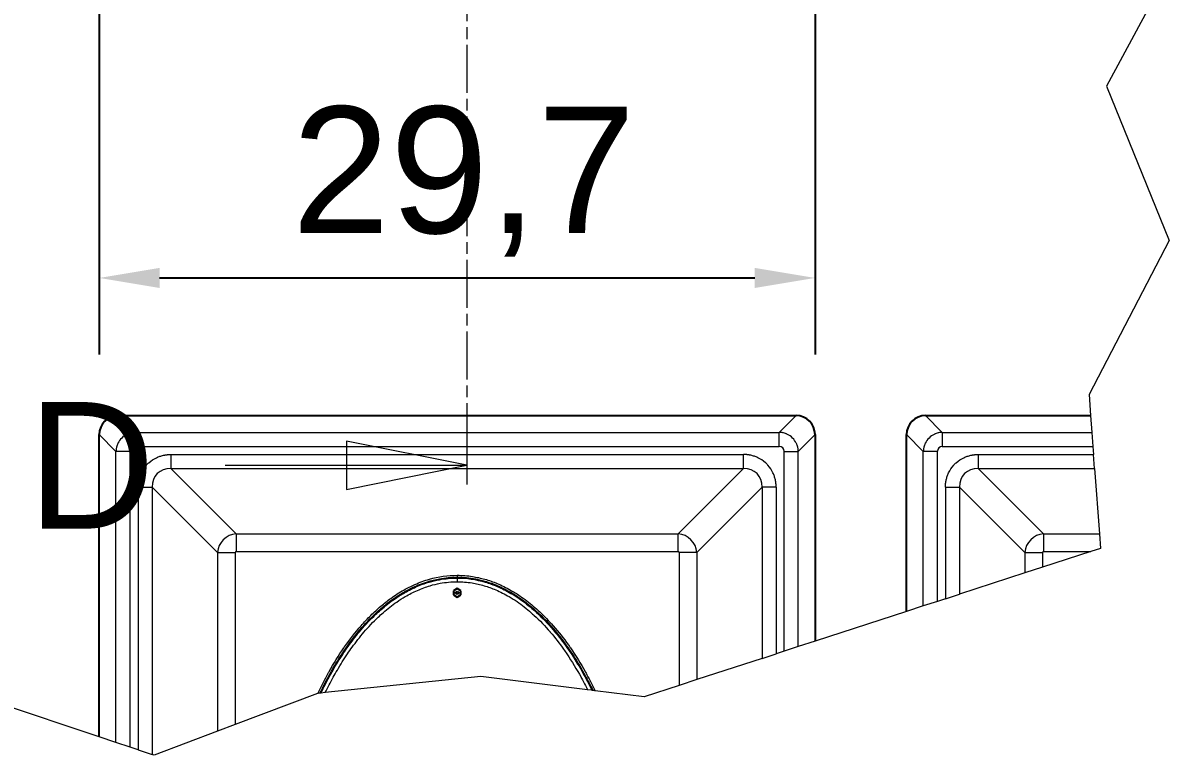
# Model space of a CAD drawing. Header units: millimetres. Extents: x 0 to 1486, y 0 to 1051.
# Drawn here: x 1224.5 to 1283.9, y 809.5 to 847.4 of the extents above; entities that cross this region are included whole.
import ezdxf

# ---------------------------------------------------------------- set-up
doc = ezdxf.new("R2010")
doc.units = ezdxf.units.MM
doc.header["$LTSCALE"] = 1.25
doc.linetypes.add('CHAIN', pattern=[0.3543, 0.2362, -0.0295, 0.0591, -0.0295])
doc.linetypes.add('LONG_DASH_DOTTED', pattern=[0.3001, 0.2362, -0.0295, 0.0049, -0.0295])
for name, color, linetype, lineweight, true_color in [('Bemaßungen(DIN)', 7, 'Continuous', 5, 0x262659), ('Bruchlinien(DIN)', 7, 'Continuous', 9, 0x262659), ('Schnittansichtslinien(DIN)', 7, 'LONG_DASH_DOTTED', 9, 0x262659), ('Sichtbare Kanten(DIN)', 7, 'Continuous', 25, 0x262659), ('Sichtbare tangentiale Kanten(DIN)', 7, 'Continuous', 15, 0x1a1a3e)]:
    doc.layers.add(name, color=color, linetype=linetype, lineweight=lineweight, true_color=true_color)
doc.styles.add('Aktuell-DINGroßer Text', font='arial.ttf')
doc.dimstyles.new('STANDARD-DIN', dxfattribs={"dimscale": 1.25, "dimtxt": 5.25, "dimasz": 2.5, "dimexe": 3.175, "dimexo": 0, "dimgap": 0.8, "dimtad": 1, "dimrnd": 1e-08, "dimtxsty": 'Aktuell-DINGroßer Text', "dimcen": 0.09, "dimdle": 10, "dimclrd": 256, "dimclre": 256, "dimclrt": 256, "dimazin": 2, "dimtfac": 0.666667, "dimtmove": 0, "dimatfit": 3, "dimfxl": 1, "dimtolj": 1, "dimlwd": 25, "dimlwe": 25, "dimarcsym": 0})

# ---------------------------------------------------------------- blocks, each defined once
blk = doc.blocks.new('2DTransSchnitt2')
at = {"layer": 'Schnittansichtslinien(DIN)', "linetype": 'CHAIN', "ltscale": 6.710712}
blk.add_line((998.006, 795.923), (998.006, 658.821), dxfattribs=at)
at = {"layer": 'Schnittansichtslinien(DIN)', "linetype": 'Continuous'}
for p, q in [((998.006, 659.61), (993.006, 660.61)), ((993.006, 660.61), (993.006, 658.61)), ((987.975, 659.61), (993.006, 659.61)), ((993.006, 659.61), (998.006, 659.61)), ((993.006, 658.61), (998.006, 659.61))]:
    blk.add_line(p, q, dxfattribs=at)
at = {"layer": 'Schnittansichtslinien(DIN)', "linetype": 'Continuous', "lineweight": 20}
blk.add_line((998.006, 660.399), (998.006, 658.821), dxfattribs=at)
at = {"layer": 'Schnittansichtslinien(DIN)', "linetype": 'Continuous', "flags": 128}
blk.add_lwpolyline([(993.006, 658.61), (998.006, 659.61), (993.006, 660.61), (993.006, 658.61)], dxfattribs=at)
at = {"layer": 'Schnittansichtslinien(DIN)'}
blk.add_solid([(993.006, 658.61), (998.006, 659.61), (993.006, 660.61), (993.006, 658.61)], dxfattribs=at)
at = {"layer": 'Schnittansichtslinien(DIN)', "insert": (979.769, 656.985), "char_height": 5.25, "attachment_point": 7, "style": 'Aktuell-DINGroßer Text'}
blk.add_mtext('D', dxfattribs=at)
blk = doc.blocks.new('*D80')
at = {"layer": 'Bemaßungen(DIN)', "color": 250, "linetype": 'Continuous', "lineweight": 25, "true_color": 0x3f3f3f, "transparency": 16777216}
for p, q in [((1228.434, 849.324), (1228.434, 830.257)), ((1265.559, 849.324), (1265.559, 830.257)), ((1231.559, 834.226), (1262.434, 834.226))]:
    blk.add_line(p, q, dxfattribs=at)
at = {"layer": 'Bemaßungen(DIN)', "color": 250, "linetype": 'Continuous', "true_color": 0x3f3f3f, "transparency": 16777216}
for points in [[(1231.559, 834.747), (1231.559, 833.705), (1228.434, 834.226)], [(1262.434, 834.747), (1262.434, 833.705), (1265.559, 834.226)]]:
    blk.add_solid(points, dxfattribs=at)
at = {"layer": 'Defpoints', "color": 0, "linetype": 'Continuous', "transparency": 16777216}
for p in [(1228.434, 849.324), (1265.559, 849.324), (1265.559, 834.226)]:
    blk.add_point(p, dxfattribs=at)
at = {"layer": 'Bemaßungen(DIN)', "color": 179, "linetype": 'Continuous', "lineweight": 25, "true_color": 0x262659, "transparency": 16777216, "insert": (1238.417, 843.113), "char_height": 6.5625, "attachment_point": 1, "style": 'Aktuell-DINGroßer Text'}
blk.add_mtext('\\A1;29,7', dxfattribs=at)

msp = doc.modelspace()

# ---------------------------------------------------------------- linework, layer by layer
at = {"layer": 'Bruchlinien(DIN)'}
for p, q in [((1282.922, 848.339), (1280.675, 844.16)), ((1280.675, 844.16), (1283.923, 836.175)), ((1283.923, 836.175), (1279.775, 828.191)), ((1279.775, 828.191), (1279.856, 827.089)), ((1279.856, 827.089), (1279.92, 826.222)), ((1279.92, 826.222), (1279.974, 825.484)), ((1279.974, 825.484), (1280.004, 825.074)), ((1280.058, 824.346), (1280.004, 825.074)), ((1280.058, 824.346), (1280.307, 820.956)), ((1280.307, 820.956), (1280.362, 820.206)), ((1279.873, 820.047), (1277.352, 819.227)), ((1280.362, 820.206), (1279.873, 820.047)), ((1277.352, 819.227), (1276.442, 818.931)), ((1276.442, 818.931), (1273.052, 817.83)), ((1271.915, 817.46), (1271.176, 817.22)), ((1272.324, 817.593), (1271.915, 817.46)), ((1272.324, 817.593), (1273.052, 817.83)), ((1270.309, 816.938), (1265.559, 815.394)), ((1271.176, 817.22), (1270.309, 816.938)), ((1264.692, 815.113), (1263.953, 814.872)), ((1265.559, 815.394), (1264.692, 815.113)), ((1262.816, 814.503), (1259.426, 813.401)), ((1262.816, 814.503), (1263.544, 814.739)), ((1263.953, 814.872), (1263.544, 814.739)), ((1248.224, 813.556), (1240.159, 812.729)), ((1253.762, 812.876), (1248.224, 813.556)), ((1259.426, 813.401), (1258.516, 813.105)), ((1239.749, 812.687), (1235.477, 811.076)), ((1239.772, 812.689), (1239.749, 812.687)), ((1240.159, 812.729), (1239.935, 812.706)), ((1253.989, 812.848), (1253.762, 812.876)), ((1256.699, 812.515), (1254.155, 812.827)), ((1258.516, 813.105), (1256.699, 812.515)), ((1228.434, 810.436), (1222.799, 812.31)), ((1235.477, 811.076), (1234.567, 810.733)), ((1229.301, 810.147), (1228.434, 810.436)), ((1234.567, 810.733), (1231.274, 809.491)), ((1230.04, 809.902), (1229.301, 810.147)), ((1230.449, 809.766), (1230.04, 809.902)), ((1230.449, 809.766), (1231.177, 809.524)), ((1231.274, 809.491), (1231.177, 809.524))]:
    msp.add_line(p, q, dxfattribs=at)
for points, knots in [([(1239.883, 812.7), (1239.876, 812.7), (1239.868, 812.699), (1239.851, 812.697), (1239.842, 812.696), (1239.813, 812.693), (1239.792, 812.691), (1239.772, 812.689)], [-0.009870781, -0.009870781, -0.009870781, -0.009870781, -0.007495693, -0.007495693, -0.005044947, -0.005044947, -0.000019799, -0.000019799, -0.000019799, -0.000019799]), ([(1239.935, 812.706), (1239.926, 812.705), (1239.918, 812.704), (1239.9, 812.702), (1239.892, 812.701), (1239.883, 812.7)], [-0.005997818, -0.005997818, -0.005997818, -0.005997818, -0.003003672, -0.003003672, -0.000007237, -0.000007237, -0.000007237, -0.000007237]), ([(1254.042, 812.841), (1254.033, 812.842), (1254.024, 812.843), (1254.007, 812.845), (1253.998, 812.847), (1253.989, 812.848)], [-0.006061223, -0.006061223, -0.006061223, -0.006061223, -0.00303099, -0.00303099, -0.000013208, -0.000013208, -0.000013208, -0.000013208]), ([(1254.155, 812.827), (1254.143, 812.829), (1254.131, 812.83), (1254.108, 812.833), (1254.097, 812.834), (1254.068, 812.838), (1254.054, 812.84), (1254.042, 812.841)], [-0.008671188, -0.008671188, -0.008671188, -0.008671188, -0.006255409, -0.006255409, -0.003880204, -0.003880204, -0.000005037, -0.000005037, -0.000005037, -0.000005037])]:
    msp.add_open_spline(points, degree=3, knots=knots, dxfattribs=at)
at = {"layer": 'Sichtbare Kanten(DIN)'}
for p, q in [((1229.419, 827.089), (1264.574, 827.089)), ((1271.294, 827.089), (1279.856, 827.089)), ((1228.434, 810.436), (1228.434, 826.104)), ((1265.559, 826.104), (1265.559, 815.394)), ((1270.309, 816.938), (1270.309, 826.104)), ((1246.997, 818.118), (1246.809, 818.01)), ((1246.809, 818.01), (1246.809, 817.794)), ((1247.184, 818.01), (1246.997, 818.118)), ((1247.184, 817.794), (1247.184, 818.01)), ((1246.809, 817.794), (1246.997, 817.685)), ((1246.934, 817.938), (1246.997, 817.974)), ((1246.934, 817.866), (1246.934, 817.938)), ((1246.997, 817.83), (1246.934, 817.866)), ((1246.997, 817.974), (1247.059, 817.938)), ((1247.059, 817.866), (1246.997, 817.83)), ((1246.997, 817.685), (1247.184, 817.794)), ((1247.059, 817.938), (1247.059, 817.866))]:
    msp.add_line(p, q, dxfattribs=at)
for centre, major_axis in [((1229.449, 826.074), (-0.729, 0.729)), ((1264.544, 826.074), (0.729, 0.729)), ((1271.324, 826.074), (-0.729, 0.729))]:
    msp.add_ellipse(centre, major_axis=major_axis, ratio=0.970288, start_param=5.512866, end_param=7.053504, dxfattribs=at)
at = {"layer": 'Sichtbare tangentiale Kanten(DIN)'}
for p, q in [((1229.419, 827.089), (1230.286, 826.222)), ((1264.574, 827.089), (1263.707, 826.222)), ((1271.294, 827.089), (1272.161, 826.222)), ((1228.434, 826.104), (1229.301, 825.237)), ((1230.286, 826.222), (1230.286, 825.484)), ((1230.286, 826.222), (1263.707, 826.222)), ((1263.707, 825.484), (1263.707, 826.222)), ((1265.559, 826.104), (1264.692, 825.237)), ((1270.309, 826.104), (1271.176, 825.237)), ((1272.161, 826.222), (1279.92, 826.222)), ((1272.161, 826.222), (1272.161, 825.484)), ((1229.301, 810.147), (1229.301, 825.237)), ((1230.04, 825.237), (1229.301, 825.237)), ((1230.04, 809.902), (1230.04, 825.237)), ((1230.286, 825.484), (1263.707, 825.484)), ((1263.953, 814.872), (1263.953, 825.237)), ((1263.953, 825.237), (1264.692, 825.237)), ((1264.692, 815.113), (1264.692, 825.237)), ((1271.176, 817.22), (1271.176, 825.237)), ((1271.915, 825.237), (1271.176, 825.237)), ((1271.915, 817.46), (1271.915, 825.237)), ((1272.161, 825.484), (1279.974, 825.484)), ((1232.147, 825.074), (1261.846, 825.074)), ((1232.147, 825.074), (1232.147, 824.346)), ((1261.846, 824.346), (1261.846, 825.074)), ((1274.022, 825.074), (1280.004, 825.074)), ((1274.022, 825.074), (1274.022, 824.346)), ((1232.147, 824.346), (1261.846, 824.346)), ((1232.147, 824.346), (1235.537, 820.956)), ((1261.846, 824.346), (1258.456, 820.956)), ((1274.022, 824.346), (1280.058, 824.346)), ((1274.022, 824.346), (1277.412, 820.956)), ((1230.449, 823.376), (1231.177, 823.376)), ((1230.449, 823.376), (1230.449, 809.766)), ((1231.177, 823.376), (1231.177, 809.524)), ((1231.177, 823.376), (1234.567, 819.986)), ((1262.816, 823.376), (1259.426, 819.986)), ((1262.816, 823.376), (1262.816, 814.503)), ((1263.544, 823.376), (1262.816, 823.376)), ((1263.544, 823.376), (1263.544, 814.739)), ((1272.324, 823.376), (1273.052, 823.376)), ((1272.324, 823.376), (1272.324, 817.593)), ((1273.052, 823.376), (1273.052, 817.83)), ((1273.052, 823.376), (1276.442, 819.986)), ((1235.537, 820.956), (1258.456, 820.956)), ((1235.537, 820.956), (1235.537, 820.047)), ((1258.456, 820.047), (1258.456, 820.956)), ((1277.412, 820.956), (1280.307, 820.956)), ((1277.412, 820.956), (1277.412, 820.047)), ((1234.567, 819.986), (1234.567, 810.733)), ((1234.567, 819.986), (1235.477, 819.986)), ((1235.477, 819.986), (1235.477, 811.076)), ((1235.537, 820.047), (1258.456, 820.047)), ((1258.516, 819.986), (1258.516, 813.105)), ((1259.426, 819.986), (1258.516, 819.986)), ((1259.426, 819.986), (1259.426, 813.401)), ((1276.442, 819.986), (1276.442, 818.931)), ((1276.442, 819.986), (1277.352, 819.986)), ((1277.352, 819.986), (1277.352, 819.227)), ((1277.412, 820.047), (1279.873, 820.047)), ((1246.997, 818.811), (1246.997, 818.715)), ((1246.997, 818.715), (1246.997, 818.67)), ((1246.997, 818.67), (1246.997, 818.478))]:
    msp.add_line(p, q, dxfattribs=at)
for centre, major_axis, ratio, start_param, end_param in [((1230.293, 825.23), (0.182, -0.182), 0.970883, 2.370846, 3.912339), ((1263.7, 825.23), (0.182, 0.182), 0.970883, 5.512439, 7.053932), ((1272.168, 825.23), (0.182, -0.182), 0.970883, 2.370846, 3.912339), ((1232.253, 823.27), (-0.812, 0.812), 0.870843, 5.527084, 7.039287), ((1261.74, 823.27), (0.812, 0.812), 0.870843, 5.527084, 7.039287), ((1274.128, 823.27), (-0.812, 0.812), 0.870843, 5.527084, 7.039287), ((1235.541, 819.983), (0.707, 0.707), 0.950188, 0.814511, 2.327081), ((1258.452, 819.983), (-0.707, 0.707), 0.950188, 3.956104, 5.468674), ((1277.416, 819.983), (0.707, 0.707), 0.950188, 0.814511, 2.327081), ((1235.541, 819.982), (-0.0468, 0.0468), 0.943242, 5.526901, 7.03947), ((1258.452, 819.982), (0.0468, 0.0468), 0.943242, 5.526901, 7.03947), ((1277.416, 819.982), (-0.0468, 0.0468), 0.943242, 5.526901, 7.03947)]:
    msp.add_ellipse(centre, major_axis=major_axis, ratio=ratio, start_param=start_param, end_param=end_param, dxfattribs=at)
for points, knots in [([(1230.286, 826.222), (1230.25, 826.221), (1230.213, 826.219), (1230.177, 826.214), (1230.15, 826.21), (1230.123, 826.205), (1230.096, 826.2), (1230.087, 826.198), (1230.078, 826.196), (1230.069, 826.193), (1230.034, 826.185), (1229.999, 826.174), (1229.965, 826.161), (1229.947, 826.155), (1229.93, 826.148), (1229.914, 826.141), (1229.897, 826.134), (1229.88, 826.126), (1229.864, 826.118), (1229.765, 826.069), (1229.675, 826.004), (1229.597, 825.926), (1229.519, 825.849), (1229.454, 825.758), (1229.405, 825.66), (1229.397, 825.643), (1229.389, 825.627), (1229.382, 825.61), (1229.375, 825.593), (1229.368, 825.576), (1229.362, 825.559), (1229.349, 825.524), (1229.339, 825.489), (1229.33, 825.454), (1229.328, 825.445), (1229.326, 825.436), (1229.324, 825.427), (1229.318, 825.4), (1229.313, 825.373), (1229.31, 825.346), (1229.305, 825.31), (1229.302, 825.274), (1229.301, 825.237)], [-3.12982, -3.12982, -3.12982, -3.12982, -3.041776, -3.041776, -3.041776, -2.975742, -2.975742, -2.975742, -2.953731, -2.953731, -2.953731, -2.865686, -2.865686, -2.865686, -2.821663, -2.821663, -2.821663, -2.777642, -2.777642, -2.777642, -2.513508, -2.513508, -2.513508, -2.249374, -2.249374, -2.249374, -2.205353, -2.205353, -2.205353, -2.161329, -2.161329, -2.161329, -2.073285, -2.073285, -2.073285, -2.051273, -2.051273, -2.051273, -1.98524, -1.98524, -1.98524, -1.897195, -1.897195, -1.897195, -1.897195]), ([(1264.692, 825.237), (1264.691, 825.274), (1264.688, 825.31), (1264.683, 825.346), (1264.68, 825.373), (1264.675, 825.4), (1264.669, 825.427), (1264.667, 825.436), (1264.665, 825.445), (1264.663, 825.454), (1264.654, 825.489), (1264.644, 825.524), (1264.631, 825.559), (1264.625, 825.576), (1264.618, 825.593), (1264.611, 825.61), (1264.604, 825.627), (1264.596, 825.643), (1264.588, 825.66), (1264.539, 825.758), (1264.474, 825.849), (1264.396, 825.926), (1264.318, 826.004), (1264.228, 826.069), (1264.129, 826.118), (1264.113, 826.126), (1264.096, 826.134), (1264.079, 826.141), (1264.063, 826.148), (1264.046, 826.155), (1264.028, 826.161), (1263.994, 826.174), (1263.959, 826.185), (1263.924, 826.193), (1263.915, 826.196), (1263.906, 826.198), (1263.897, 826.2), (1263.87, 826.205), (1263.843, 826.21), (1263.816, 826.214), (1263.78, 826.219), (1263.744, 826.221), (1263.707, 826.222)], [-3.12982, -3.12982, -3.12982, -3.12982, -3.041776, -3.041776, -3.041776, -2.975742, -2.975742, -2.975742, -2.953731, -2.953731, -2.953731, -2.865686, -2.865686, -2.865686, -2.821663, -2.821663, -2.821663, -2.777642, -2.777642, -2.777642, -2.513508, -2.513508, -2.513508, -2.249374, -2.249374, -2.249374, -2.205353, -2.205353, -2.205353, -2.161329, -2.161329, -2.161329, -2.073285, -2.073285, -2.073285, -2.051273, -2.051273, -2.051273, -1.98524, -1.98524, -1.98524, -1.897195, -1.897195, -1.897195, -1.897195]), ([(1272.161, 826.222), (1272.125, 826.221), (1272.088, 826.219), (1272.052, 826.214), (1272.025, 826.21), (1271.998, 826.205), (1271.971, 826.2), (1271.962, 826.198), (1271.953, 826.196), (1271.944, 826.193), (1271.909, 826.185), (1271.874, 826.174), (1271.84, 826.161), (1271.822, 826.155), (1271.805, 826.148), (1271.789, 826.141), (1271.772, 826.134), (1271.755, 826.126), (1271.739, 826.118), (1271.64, 826.069), (1271.55, 826.004), (1271.472, 825.926), (1271.394, 825.849), (1271.329, 825.758), (1271.28, 825.66), (1271.272, 825.643), (1271.264, 825.627), (1271.257, 825.61), (1271.25, 825.593), (1271.243, 825.576), (1271.237, 825.559), (1271.224, 825.524), (1271.214, 825.489), (1271.205, 825.454), (1271.203, 825.445), (1271.201, 825.436), (1271.199, 825.427), (1271.193, 825.4), (1271.188, 825.373), (1271.185, 825.346), (1271.18, 825.31), (1271.177, 825.274), (1271.176, 825.237)], [-3.12982, -3.12982, -3.12982, -3.12982, -3.041776, -3.041776, -3.041776, -2.975742, -2.975742, -2.975742, -2.953731, -2.953731, -2.953731, -2.865686, -2.865686, -2.865686, -2.821663, -2.821663, -2.821663, -2.777642, -2.777642, -2.777642, -2.513508, -2.513508, -2.513508, -2.249374, -2.249374, -2.249374, -2.205353, -2.205353, -2.205353, -2.161329, -2.161329, -2.161329, -2.073285, -2.073285, -2.073285, -2.051273, -2.051273, -2.051273, -1.98524, -1.98524, -1.98524, -1.897195, -1.897195, -1.897195, -1.897195]), ([(1230.449, 823.376), (1230.449, 823.408), (1230.45, 823.441), (1230.452, 823.473), (1230.453, 823.497), (1230.455, 823.521), (1230.458, 823.545), (1230.458, 823.553), (1230.459, 823.561), (1230.46, 823.569), (1230.463, 823.601), (1230.468, 823.633), (1230.473, 823.665), (1230.476, 823.681), (1230.479, 823.697), (1230.482, 823.712), (1230.485, 823.728), (1230.488, 823.744), (1230.491, 823.759), (1230.498, 823.791), (1230.506, 823.822), (1230.515, 823.852), (1230.524, 823.883), (1230.533, 823.914), (1230.543, 823.944), (1230.554, 823.974), (1230.565, 824.004), (1230.577, 824.033), (1230.589, 824.062), (1230.602, 824.091), (1230.615, 824.12), (1230.683, 824.263), (1230.771, 824.396), (1230.876, 824.514), (1230.897, 824.537), (1230.919, 824.56), (1230.941, 824.582), (1230.963, 824.605), (1230.986, 824.626), (1231.01, 824.647), (1231.127, 824.752), (1231.26, 824.84), (1231.403, 824.908), (1231.432, 824.922), (1231.461, 824.934), (1231.49, 824.946), (1231.52, 824.958), (1231.55, 824.97), (1231.58, 824.98), (1231.61, 824.99), (1231.64, 825), (1231.671, 825.008), (1231.702, 825.017), (1231.733, 825.025), (1231.764, 825.032), (1231.78, 825.035), (1231.795, 825.039), (1231.811, 825.042), (1231.827, 825.045), (1231.843, 825.048), (1231.858, 825.05), (1231.89, 825.055), (1231.922, 825.06), (1231.954, 825.063), (1231.962, 825.064), (1231.97, 825.065), (1231.978, 825.066), (1232.002, 825.068), (1232.026, 825.07), (1232.05, 825.071), (1232.083, 825.073), (1232.115, 825.074), (1232.147, 825.074)], [-5.513202, -5.513202, -5.513202, -5.513202, -5.436809, -5.436809, -5.436809, -5.379514, -5.379514, -5.379514, -5.360415, -5.360415, -5.360415, -5.284022, -5.284022, -5.284022, -5.245825, -5.245825, -5.245825, -5.207629, -5.207629, -5.207629, -5.131235, -5.131235, -5.131235, -5.054842, -5.054842, -5.054842, -4.978448, -4.978448, -4.978448, -4.902055, -4.902055, -4.902055, -4.520088, -4.520088, -4.520088, -4.443694, -4.443694, -4.443694, -4.367301, -4.367301, -4.367301, -3.985334, -3.985334, -3.985334, -3.90894, -3.90894, -3.90894, -3.832547, -3.832547, -3.832547, -3.756153, -3.756153, -3.756153, -3.67976, -3.67976, -3.67976, -3.641563, -3.641563, -3.641563, -3.603367, -3.603367, -3.603367, -3.526973, -3.526973, -3.526973, -3.507875, -3.507875, -3.507875, -3.45058, -3.45058, -3.45058, -3.374186, -3.374186, -3.374186, -3.374186]), ([(1263.544, 823.376), (1263.544, 823.408), (1263.543, 823.441), (1263.541, 823.473), (1263.54, 823.497), (1263.538, 823.521), (1263.536, 823.545), (1263.535, 823.553), (1263.534, 823.561), (1263.533, 823.569), (1263.53, 823.601), (1263.525, 823.633), (1263.52, 823.665), (1263.517, 823.681), (1263.515, 823.697), (1263.511, 823.712), (1263.508, 823.728), (1263.505, 823.744), (1263.502, 823.759), (1263.495, 823.791), (1263.487, 823.822), (1263.478, 823.852), (1263.47, 823.883), (1263.46, 823.914), (1263.45, 823.944), (1263.439, 823.974), (1263.428, 824.004), (1263.416, 824.033), (1263.404, 824.062), (1263.391, 824.091), (1263.378, 824.12), (1263.31, 824.263), (1263.222, 824.396), (1263.117, 824.514), (1263.096, 824.537), (1263.074, 824.56), (1263.052, 824.582), (1263.03, 824.605), (1263.007, 824.626), (1262.983, 824.647), (1262.866, 824.752), (1262.733, 824.84), (1262.59, 824.908), (1262.561, 824.922), (1262.532, 824.934), (1262.503, 824.946), (1262.473, 824.958), (1262.443, 824.97), (1262.413, 824.98), (1262.383, 824.99), (1262.353, 825), (1262.322, 825.008), (1262.291, 825.017), (1262.26, 825.025), (1262.229, 825.032), (1262.213, 825.035), (1262.198, 825.039), (1262.182, 825.042), (1262.166, 825.045), (1262.15, 825.048), (1262.135, 825.05), (1262.103, 825.055), (1262.071, 825.06), (1262.039, 825.063), (1262.031, 825.064), (1262.023, 825.065), (1262.015, 825.066), (1261.991, 825.068), (1261.967, 825.07), (1261.943, 825.071), (1261.91, 825.073), (1261.878, 825.074), (1261.846, 825.074)], [-5.513202, -5.513202, -5.513202, -5.513202, -5.436809, -5.436809, -5.436809, -5.379514, -5.379514, -5.379514, -5.360415, -5.360415, -5.360415, -5.284022, -5.284022, -5.284022, -5.245825, -5.245825, -5.245825, -5.207629, -5.207629, -5.207629, -5.131235, -5.131235, -5.131235, -5.054842, -5.054842, -5.054842, -4.978448, -4.978448, -4.978448, -4.902055, -4.902055, -4.902055, -4.520088, -4.520088, -4.520088, -4.443694, -4.443694, -4.443694, -4.367301, -4.367301, -4.367301, -3.985334, -3.985334, -3.985334, -3.90894, -3.90894, -3.90894, -3.832547, -3.832547, -3.832547, -3.756153, -3.756153, -3.756153, -3.67976, -3.67976, -3.67976, -3.641563, -3.641563, -3.641563, -3.603367, -3.603367, -3.603367, -3.526973, -3.526973, -3.526973, -3.507875, -3.507875, -3.507875, -3.45058, -3.45058, -3.45058, -3.374186, -3.374186, -3.374186, -3.374186]), ([(1272.324, 823.376), (1272.324, 823.408), (1272.325, 823.441), (1272.327, 823.473), (1272.328, 823.497), (1272.33, 823.521), (1272.333, 823.545), (1272.333, 823.553), (1272.334, 823.561), (1272.335, 823.569), (1272.338, 823.601), (1272.343, 823.633), (1272.348, 823.665), (1272.351, 823.681), (1272.354, 823.697), (1272.357, 823.712), (1272.36, 823.728), (1272.363, 823.744), (1272.366, 823.759), (1272.373, 823.791), (1272.381, 823.822), (1272.39, 823.852), (1272.399, 823.883), (1272.408, 823.914), (1272.418, 823.944), (1272.429, 823.974), (1272.44, 824.004), (1272.452, 824.033), (1272.464, 824.062), (1272.477, 824.091), (1272.49, 824.12), (1272.558, 824.263), (1272.646, 824.396), (1272.751, 824.514), (1272.772, 824.537), (1272.794, 824.56), (1272.816, 824.582), (1272.838, 824.605), (1272.861, 824.626), (1272.885, 824.647), (1273.002, 824.752), (1273.135, 824.84), (1273.278, 824.908), (1273.307, 824.922), (1273.336, 824.934), (1273.365, 824.946), (1273.395, 824.958), (1273.425, 824.97), (1273.455, 824.98), (1273.485, 824.99), (1273.515, 825), (1273.546, 825.008), (1273.577, 825.017), (1273.608, 825.025), (1273.639, 825.032), (1273.655, 825.035), (1273.67, 825.039), (1273.686, 825.042), (1273.702, 825.045), (1273.718, 825.048), (1273.733, 825.05), (1273.765, 825.055), (1273.797, 825.06), (1273.829, 825.063), (1273.837, 825.064), (1273.845, 825.065), (1273.853, 825.066), (1273.877, 825.068), (1273.901, 825.07), (1273.925, 825.071), (1273.958, 825.073), (1273.99, 825.074), (1274.022, 825.074)], [-5.513202, -5.513202, -5.513202, -5.513202, -5.436809, -5.436809, -5.436809, -5.379514, -5.379514, -5.379514, -5.360415, -5.360415, -5.360415, -5.284022, -5.284022, -5.284022, -5.245825, -5.245825, -5.245825, -5.207629, -5.207629, -5.207629, -5.131235, -5.131235, -5.131235, -5.054842, -5.054842, -5.054842, -4.978448, -4.978448, -4.978448, -4.902055, -4.902055, -4.902055, -4.520088, -4.520088, -4.520088, -4.443694, -4.443694, -4.443694, -4.367301, -4.367301, -4.367301, -3.985334, -3.985334, -3.985334, -3.90894, -3.90894, -3.90894, -3.832547, -3.832547, -3.832547, -3.756153, -3.756153, -3.756153, -3.67976, -3.67976, -3.67976, -3.641563, -3.641563, -3.641563, -3.603367, -3.603367, -3.603367, -3.526973, -3.526973, -3.526973, -3.507875, -3.507875, -3.507875, -3.45058, -3.45058, -3.45058, -3.374186, -3.374186, -3.374186, -3.374186]), ([(1239.772, 812.689), (1239.945, 813.054), (1240.129, 813.414), (1240.326, 813.767), (1240.336, 813.785), (1240.346, 813.803), (1240.356, 813.821), (1240.593, 814.243), (1240.848, 814.654), (1241.123, 815.052), (1241.135, 815.069), (1241.147, 815.087), (1241.16, 815.104), (1241.425, 815.483), (1241.709, 815.849), (1242.014, 816.197), (1242.175, 816.379), (1242.341, 816.557), (1242.515, 816.728), (1242.685, 816.897), (1242.862, 817.06), (1243.045, 817.215), (1243.21, 817.355), (1243.381, 817.489), (1243.557, 817.616), (1243.774, 817.772), (1243.998, 817.917), (1244.231, 818.048), (1244.418, 818.153), (1244.611, 818.25), (1244.808, 818.337), (1245.053, 818.444), (1245.306, 818.536), (1245.564, 818.609), (1246.03, 818.74), (1246.514, 818.811), (1246.997, 818.811)], [66.294733, 66.294733, 66.294733, 66.294733, 67.264643, 67.264643, 67.264643, 67.314699, 67.314699, 67.314699, 68.475297, 68.475297, 68.475297, 68.525889, 68.525889, 68.525889, 69.636002, 69.636002, 69.636002, 70.220476, 70.220476, 70.220476, 70.796631, 70.796631, 70.796631, 71.316647, 71.316647, 71.316647, 71.957253, 71.957253, 71.957253, 72.473802, 72.473802, 72.473802, 73.117889, 73.117889, 73.117889, 74.278288, 74.278288, 74.278288, 74.278288]), ([(1239.883, 812.7), (1240.048, 813.046), (1240.406, 813.742), (1241.024, 814.763), (1241.74, 815.756), (1242.647, 816.771), (1243.677, 817.638), (1244.865, 818.304), (1245.951, 818.646), (1246.688, 818.715), (1246.997, 818.715)], [66.341502, 66.341502, 66.341502, 66.341502, 67.264643, 68.228999, 69.222094, 70.220476, 71.519846, 72.473802, 73.523577, 74.278288, 74.278288, 74.278288, 74.278288]), ([(1239.935, 812.706), (1240.082, 813.013), (1240.238, 813.316), (1240.402, 813.615), (1240.472, 813.742), (1240.544, 813.868), (1240.617, 813.994), (1240.778, 814.269), (1240.948, 814.54), (1241.126, 814.806), (1241.134, 814.817), (1241.141, 814.829), (1241.149, 814.84), (1241.32, 815.094), (1241.5, 815.343), (1241.69, 815.585), (1241.796, 815.722), (1241.906, 815.856), (1242.018, 815.987), (1242.254, 816.263), (1242.503, 816.527), (1242.767, 816.776), (1242.853, 816.858), (1242.941, 816.939), (1243.031, 817.017), (1243.26, 817.217), (1243.5, 817.406), (1243.751, 817.58), (1243.898, 817.683), (1244.05, 817.78), (1244.206, 817.871), (1244.417, 817.995), (1244.636, 818.108), (1244.861, 818.207), (1245.083, 818.304), (1245.311, 818.388), (1245.544, 818.457), (1245.72, 818.508), (1245.899, 818.551), (1246.079, 818.584), (1246.381, 818.64), (1246.689, 818.67), (1246.997, 818.67)], [64.992383, 64.992383, 64.992383, 64.992383, 65.801482, 65.801482, 65.801482, 66.146102, 66.146102, 66.146102, 66.904062, 66.904062, 66.904062, 66.935983, 66.935983, 66.935983, 67.662022, 67.662022, 67.662022, 68.070543, 68.070543, 68.070543, 68.924954, 68.924954, 68.924954, 69.205049, 69.205049, 69.205049, 69.919449, 69.919449, 69.919449, 70.33964, 70.33964, 70.33964, 70.911285, 70.911285, 70.911285, 71.474241, 71.474241, 71.474241, 71.898749, 71.898749, 71.898749, 72.608523, 72.608523, 72.608523, 72.608523]), ([(1246.997, 818.811), (1247.263, 818.811), (1247.529, 818.789), (1247.793, 818.748), (1248.007, 818.714), (1248.22, 818.668), (1248.429, 818.609), (1248.648, 818.547), (1248.864, 818.471), (1249.075, 818.384), (1249.311, 818.286), (1249.54, 818.173), (1249.763, 818.048), (1249.928, 817.954), (1250.09, 817.854), (1250.247, 817.748), (1250.49, 817.583), (1250.724, 817.405), (1250.948, 817.215), (1251.062, 817.118), (1251.174, 817.018), (1251.283, 816.916), (1251.527, 816.688), (1251.758, 816.447), (1251.979, 816.197), (1252.258, 815.879), (1252.519, 815.546), (1252.765, 815.202), (1252.8, 815.152), (1252.835, 815.102), (1252.87, 815.052), (1253.145, 814.654), (1253.4, 814.243), (1253.637, 813.821), (1253.668, 813.767), (1253.698, 813.712), (1253.728, 813.656), (1253.878, 813.384), (1254.02, 813.107), (1254.155, 812.827)], [0, 0, 0, 0, 0.639708, 0.639708, 0.639708, 1.160348, 1.160348, 1.160348, 1.708499, 1.708499, 1.708499, 2.321068, 2.321068, 2.321068, 2.777127, 2.777127, 2.777127, 3.481707, 3.481707, 3.481707, 3.840961, 3.840961, 3.840961, 4.642216, 4.642216, 4.642216, 5.656868, 5.656868, 5.656868, 5.802986, 5.802986, 5.802986, 6.963587, 6.963587, 6.963587, 7.114552, 7.114552, 7.114552, 7.860782, 7.860782, 7.860782, 7.860782]), ([(1246.997, 818.715), (1247.324, 818.715), (1248.022, 818.645), (1249.115, 818.308), (1250.214, 817.702), (1251.275, 816.839), (1252.225, 815.804), (1253.013, 814.7), (1253.604, 813.704), (1253.916, 813.101), (1254.042, 812.841)], [0, 0, 0, 0, 0.801473, 1.708499, 2.777127, 3.840961, 5.018658, 6.172353, 7.114552, 7.811123, 7.811123, 7.811123, 7.811123]), ([(1246.997, 818.67), (1247.488, 818.67), (1247.979, 818.595), (1248.449, 818.456), (1248.662, 818.394), (1248.87, 818.318), (1249.074, 818.232), (1249.319, 818.127), (1249.558, 818.006), (1249.787, 817.871), (1249.932, 817.787), (1250.073, 817.697), (1250.21, 817.603), (1250.473, 817.422), (1250.723, 817.226), (1250.962, 817.017), (1251.015, 816.97), (1251.068, 816.923), (1251.121, 816.875), (1251.424, 816.597), (1251.708, 816.299), (1251.975, 815.987), (1252.051, 815.898), (1252.126, 815.808), (1252.2, 815.716), (1252.427, 815.433), (1252.641, 815.14), (1252.844, 814.84), (1252.907, 814.748), (1252.968, 814.654), (1253.028, 814.561), (1253.227, 814.252), (1253.414, 813.936), (1253.591, 813.615), (1253.6, 813.598), (1253.609, 813.581), (1253.618, 813.565), (1253.747, 813.328), (1253.871, 813.089), (1253.989, 812.848)], [0, 0, 0, 0, 1.13436, 1.13436, 1.13436, 1.648132, 1.648132, 1.648132, 2.268893, 2.268893, 2.268893, 2.658644, 2.658644, 2.658644, 3.403508, 3.403508, 3.403508, 3.570243, 3.570243, 3.570243, 4.538009, 4.538009, 4.538009, 4.814995, 4.814995, 4.814995, 5.672522, 5.672522, 5.672522, 5.936787, 5.936787, 5.936787, 6.807049, 6.807049, 6.807049, 6.85221, 6.85221, 6.85221, 7.491182, 7.491182, 7.491182, 7.491182]), ([(1240.159, 812.729), (1240.29, 812.996), (1240.427, 813.261), (1240.57, 813.522), (1240.639, 813.648), (1240.71, 813.773), (1240.783, 813.897), (1240.949, 814.181), (1241.123, 814.46), (1241.307, 814.733), (1241.387, 814.851), (1241.469, 814.968), (1241.552, 815.083), (1241.745, 815.351), (1241.949, 815.612), (1242.164, 815.863), (1242.395, 816.133), (1242.64, 816.393), (1242.898, 816.637), (1242.983, 816.717), (1243.069, 816.796), (1243.157, 816.873), (1243.381, 817.069), (1243.615, 817.254), (1243.86, 817.423), (1244.004, 817.523), (1244.151, 817.617), (1244.302, 817.706), (1244.508, 817.826), (1244.72, 817.936), (1244.938, 818.031), (1245.153, 818.125), (1245.373, 818.207), (1245.598, 818.273), (1245.768, 818.323), (1245.94, 818.364), (1246.114, 818.397), (1246.405, 818.45), (1246.701, 818.478), (1246.997, 818.478)], [65.086295, 65.086295, 65.086295, 65.086295, 65.801507, 65.801507, 65.801507, 66.146102, 66.146102, 66.146102, 66.936006, 66.936006, 66.936006, 67.277478, 67.277478, 67.277478, 68.070691, 68.070691, 68.070691, 68.924954, 68.924954, 68.924954, 69.205049, 69.205049, 69.205049, 69.919449, 69.919449, 69.919449, 70.339628, 70.339628, 70.339628, 70.911285, 70.911285, 70.911285, 71.474194, 71.474194, 71.474194, 71.898749, 71.898749, 71.898749, 72.608523, 72.608523, 72.608523, 72.608523]), ([(1246.997, 818.478), (1247.255, 818.478), (1247.514, 818.457), (1247.769, 818.416), (1247.98, 818.381), (1248.19, 818.334), (1248.395, 818.273), (1248.6, 818.213), (1248.802, 818.14), (1248.999, 818.056), (1249.237, 817.954), (1249.468, 817.837), (1249.691, 817.706), (1249.831, 817.624), (1249.968, 817.537), (1250.102, 817.445), (1250.358, 817.269), (1250.602, 817.077), (1250.836, 816.873), (1250.888, 816.827), (1250.94, 816.781), (1250.991, 816.734), (1251.284, 816.466), (1251.559, 816.178), (1251.817, 815.877), (1251.821, 815.872), (1251.826, 815.868), (1251.83, 815.863), (1252.073, 815.579), (1252.301, 815.282), (1252.517, 814.977), (1252.574, 814.896), (1252.63, 814.815), (1252.686, 814.733), (1252.95, 814.341), (1253.195, 813.936), (1253.423, 813.522), (1253.432, 813.506), (1253.441, 813.489), (1253.45, 813.473), (1253.558, 813.276), (1253.662, 813.077), (1253.762, 812.876)], [0, 0, 0, 0, 0.620901, 0.620901, 0.620901, 1.134291, 1.134291, 1.134291, 1.648132, 1.648132, 1.648132, 2.268896, 2.268896, 2.268896, 2.658644, 2.658644, 2.658644, 3.403509, 3.403509, 3.403509, 3.570243, 3.570243, 3.570243, 4.522872, 4.522872, 4.522872, 4.538033, 4.538033, 4.538033, 5.435647, 5.435647, 5.435647, 5.672526, 5.672526, 5.672526, 6.807049, 6.807049, 6.807049, 6.85221, 6.85221, 6.85221, 7.391115, 7.391115, 7.391115, 7.391115])]:
    msp.add_open_spline(points, degree=3, knots=knots, dxfattribs=at)

# ---------------------------------------------------------------- block references
at = {"layer": 'Schnittansichtslinien(DIN)', "xscale": 1.25, "yscale": 1.25, "zscale": 1.25}
msp.add_blockref('2DTransSchnitt2', (0, 0), dxfattribs=at)

# ---------------------------------------------------------------- dimensions: what is measured, and where the dimension line sits
at = {"layer": 'Bemaßungen(DIN)', "color": 250, "linetype": 'Continuous', "lineweight": 25, "true_color": 0x3f3f3f}
dim = msp.add_linear_dim(base=(1265.559, 834.226), p1=(1228.434, 849.324), p2=(1265.559, 849.324), dimstyle='STANDARD-DIN', override={"dimgap": 0.8, "dimdec": 2, "dimlfac": 0.8, "dimtol": 0, "dimlim": 0, "dimtp": 0, "dimtm": 0, "dimtdec": 2, "dimtofl": 0, "dimatfit": 1}, dxfattribs=at)
dim.commit()
dim.dimension.update_dxf_attribs({"geometry": '*D80', "text_midpoint": (1246.997, 834.226), "dimtype": 160})

doc.saveas('drawing.dxf')
